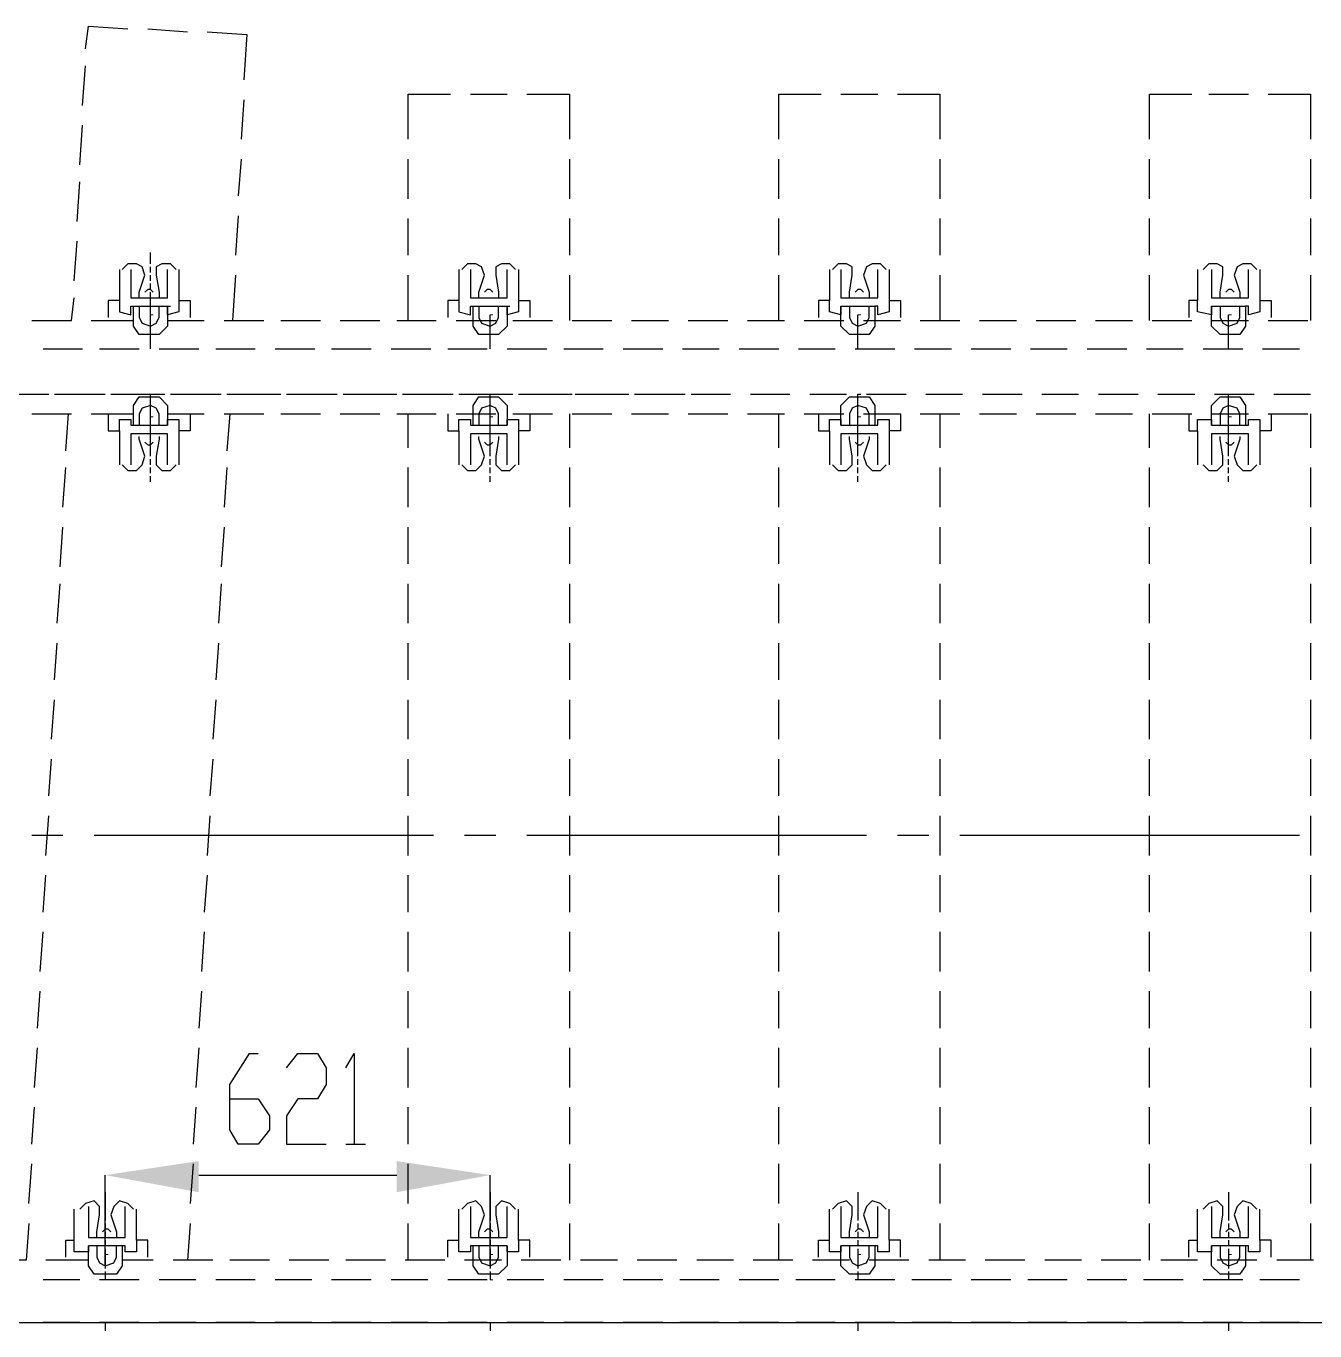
# Model space of a CAD drawing. Header units: millimetres. Extents: x -45 to 90, y -17 to 16.
# Drawn here: x 64.819 to 66.908, y -0.802 to 1.311 of the extents above; entities that cross this region are included whole.
import ezdxf

# ---------------------------------------------------------------- set-up
doc = ezdxf.new("R2010")
doc.units = ezdxf.units.MM
doc.layers.add('PDF_Geometry', color=7, linetype='Continuous')
doc.layers.add('PDF_Solid Fills', color=7, linetype='Continuous')

msp = doc.modelspace()

# ---------------------------------------------------------------- linework, layer by layer
at = {"color": 4}
msp.add_lwpolyline([(58.5713, -0.7885), (68.3996, -0.7885)], dxfattribs=at)
at = {"layer": 'PDF_Geometry', "lineweight": 25}
for points in [[(64.9157, 1.2744), (64.9203, 1.3111), (64.9845, 1.3065)], [(65.0166, 1.3065), (65.0807, 1.3019)], [(65.1128, 1.3019), (65.177, 1.2973), (65.1724, 1.224)], [(64.9109, 1.1827), (64.9157, 1.2469)], [(65.1724, 1.1919), (65.1678, 1.1277)], [(65.4383, 1.1277), (65.4383, 1.201), (65.5071, 1.201)], [(65.5392, 1.201), (65.5986, 1.201)], [(65.6308, 1.201), (65.6996, 1.201), (65.6996, 1.1277)], [(66.0388, 1.1277), (66.0388, 1.201), (66.1076, 1.201)], [(66.1397, 1.201), (66.1993, 1.201)], [(66.2314, 1.201), (66.3001, 1.201), (66.3001, 1.1277)], [(66.6393, 1.1277), (66.6393, 1.201), (66.7081, 1.201)], [(66.7356, 1.201), (66.7998, 1.201)], [(66.8319, 1.201), (66.9006, 1.201), (66.9006, 1.1277)], [(64.9065, 1.0864), (64.9109, 1.1506)], [(65.1678, 1.0956), (65.1633, 1.036)], [(65.4383, 1.0314), (65.4383, 1.0956)], [(65.6996, 1.0956), (65.6996, 1.0314)], [(66.0388, 1.0314), (66.0388, 1.0956)], [(66.3001, 1.0956), (66.3001, 1.0314)], [(66.6393, 1.0314), (66.6393, 1.0956)], [(66.9006, 1.0956), (66.9006, 1.0314)], [(64.902, 0.9948), (64.9065, 1.0589)], [(65.1633, 1.0039), (65.1587, 0.9399)], [(65.4383, 0.9399), (65.4383, 0.9993)], [(65.6996, 0.9993), (65.6996, 0.9399)], [(66.0388, 0.9399), (66.0388, 0.9993)], [(66.3001, 0.9993), (66.3001, 0.9399)], [(66.6393, 0.9399), (66.6393, 0.9993)], [(66.9006, 0.9993), (66.9006, 0.9399)], [(64.8974, 0.8985), (64.902, 0.9627)], [(65.0211, 0.926), (65.0211, 0.9352), (65.0211, 0.9399), (65.0211, 0.9443)], [(64.9707, 0.9168), (64.9707, 0.8664), (64.9524, 0.8664), (64.9524, 0.8389)], [(65.0028, 0.871), (65.0028, 0.8802), (65.012, 0.9077), (65.0074, 0.9214), (64.9982, 0.926), (64.9845, 0.926), (64.9753, 0.9168)], [(64.9891, 0.9168), (64.9891, 0.871), (65.0487, 0.871), (65.0487, 0.9168)], [(65.0211, 0.9122), (65.0211, 0.9214)], [(65.0624, 0.9168), (65.0532, 0.926), (65.0395, 0.926), (65.0303, 0.9214), (65.0303, 0.9077), (65.0349, 0.8802), (65.0349, 0.871)], [(65.067, 0.9168), (65.067, 0.8664), (65.0853, 0.8664), (65.0853, 0.8389)], [(65.5208, 0.9168), (65.5208, 0.8664), (65.5025, 0.8664), (65.5025, 0.8389)], [(65.5529, 0.871), (65.5529, 0.8802), (65.5621, 0.9077), (65.5575, 0.9214), (65.5483, 0.926), (65.5346, 0.926), (65.5254, 0.9168)], [(65.5392, 0.9168), (65.5392, 0.871), (65.5986, 0.871), (65.5986, 0.9168)], [(65.6125, 0.9168), (65.6033, 0.926), (65.5896, 0.926), (65.5804, 0.9214), (65.5804, 0.9077), (65.585, 0.8802), (65.585, 0.871)], [(65.6171, 0.9168), (65.6171, 0.8664), (65.6354, 0.8664), (65.6354, 0.8389)], [(66.1213, 0.9168), (66.1213, 0.8664), (66.103, 0.8664), (66.103, 0.8389)], [(66.1534, 0.871), (66.1534, 0.8802), (66.158, 0.9077), (66.158, 0.9214), (66.1488, 0.926), (66.1351, 0.926), (66.1259, 0.9168)], [(66.1397, 0.9168), (66.1397, 0.871), (66.1993, 0.871), (66.1993, 0.9168)], [(66.213, 0.9168), (66.2038, 0.926), (66.1901, 0.926), (66.1809, 0.9214), (66.1763, 0.9077), (66.1855, 0.8802), (66.1855, 0.871)], [(66.2176, 0.9168), (66.2176, 0.8664), (66.2359, 0.8664), (66.2359, 0.8389)], [(66.7173, 0.9168), (66.7173, 0.8664), (66.7035, 0.8664), (66.7035, 0.8389)], [(66.7539, 0.871), (66.7539, 0.8802), (66.7585, 0.9077), (66.7585, 0.9214), (66.7494, 0.926), (66.7356, 0.926), (66.7264, 0.9168)], [(66.7402, 0.9168), (66.7402, 0.871), (66.7998, 0.871), (66.7998, 0.9168)], [(66.8135, 0.9168), (66.8044, 0.926), (66.7906, 0.926), (66.7814, 0.9214), (66.7769, 0.9077), (66.786, 0.8802), (66.786, 0.871)], [(66.8181, 0.9168), (66.8181, 0.8664), (66.8365, 0.8664), (66.8365, 0.8389)], [(65.0211, 0.8985), (65.0211, 0.9077)], [(65.0211, 0.8847), (65.0211, 0.8939)], [(65.1587, 0.9077), (65.1541, 0.8343)], [(65.4383, 0.8343), (65.4383, 0.9077)], [(65.6996, 0.9077), (65.6996, 0.8343)], [(66.0388, 0.8343), (66.0388, 0.9077)], [(66.3001, 0.9077), (66.3001, 0.8343)], [(66.6393, 0.8343), (66.6393, 0.9077)], [(66.9006, 0.9077), (66.9006, 0.8343)], [(64.8286, 0.8343), (64.8928, 0.8343), (64.8974, 0.871)], [(65.0255, 0.8802), (65.0211, 0.8847), (65.0166, 0.8847), (65.012, 0.8802)], [(65.0211, 0.7885), (65.0211, 0.8022), (65.0211, 0.816), (65.0211, 0.8297), (65.0211, 0.8435), (65.0211, 0.8526), (65.0211, 0.8664), (65.0211, 0.8802)], [(65.5758, 0.8802), (65.5712, 0.8847), (65.5667, 0.8847), (65.5621, 0.8802)], [(66.1763, 0.8802), (66.1716, 0.8847), (66.1672, 0.8847), (66.1626, 0.8802)], [(66.7769, 0.8802), (66.7723, 0.8847), (66.7677, 0.8847), (66.7631, 0.8802)], [(64.9707, 0.8664), (64.9707, 0.8481), (64.9891, 0.8435), (64.9891, 0.8572), (64.9936, 0.8572), (65.0487, 0.8572), (65.0487, 0.8253), (65.0349, 0.8114), (65.0028, 0.8114), (64.9936, 0.8253), (64.9936, 0.8572)], [(65.0028, 0.8572), (65.0028, 0.8389), (65.0074, 0.8297), (65.0211, 0.8253), (65.0303, 0.8297), (65.0349, 0.8389), (65.0349, 0.8572)], [(65.067, 0.8664), (65.067, 0.8481), (65.0487, 0.8435), (65.0487, 0.8572), (65.0532, 0.8572)], [(65.5208, 0.8664), (65.5208, 0.8481), (65.5392, 0.8435), (65.5392, 0.8572), (65.5437, 0.8572), (65.5986, 0.8572), (65.5986, 0.8253), (65.585, 0.8114), (65.5529, 0.8114), (65.5437, 0.8253), (65.5437, 0.8572)], [(65.5529, 0.8572), (65.5529, 0.8389), (65.5575, 0.8297), (65.5712, 0.8253), (65.5804, 0.8297), (65.585, 0.8389), (65.585, 0.8572)], [(65.6171, 0.8664), (65.6171, 0.8481), (65.5986, 0.8435), (65.5986, 0.8572), (65.6033, 0.8572)], [(66.2176, 0.8664), (66.2176, 0.8481), (66.1993, 0.8435), (66.1993, 0.8572), (66.1947, 0.8572), (66.1947, 0.8253), (66.1855, 0.8114), (66.1534, 0.8114), (66.1397, 0.8253), (66.1397, 0.8572), (66.1397, 0.8435), (66.1213, 0.8481), (66.1213, 0.8664)], [(66.1397, 0.8572), (66.1947, 0.8572)], [(66.1534, 0.8572), (66.1534, 0.8389), (66.158, 0.8297), (66.1672, 0.8253), (66.1809, 0.8297), (66.1855, 0.8389), (66.1855, 0.8572)], [(66.8181, 0.8664), (66.8181, 0.8481), (66.7998, 0.8435), (66.7998, 0.8572), (66.7952, 0.8572), (66.7952, 0.8253), (66.786, 0.8114), (66.7539, 0.8114), (66.7402, 0.8253), (66.7402, 0.8572), (66.7402, 0.8435), (66.7173, 0.8481), (66.7173, 0.8664)], [(66.7402, 0.8572), (66.7952, 0.8572)], [(66.7539, 0.8572), (66.7539, 0.8389), (66.7585, 0.8297), (66.7677, 0.8253), (66.7814, 0.8297), (66.786, 0.8389), (66.786, 0.8572)], [(64.9249, 0.8343), (64.9936, 0.8343)], [(65.0487, 0.8343), (65.1082, 0.8343)], [(65.1401, 0.8343), (65.2045, 0.8343)], [(65.232, 0.8343), (65.2962, 0.8343)], [(65.3283, 0.8343), (65.3925, 0.8343)], [(65.42, 0.8343), (65.484, 0.8343)], [(65.5162, 0.8343), (65.5804, 0.8343)], [(65.5712, 0.7885), (65.5712, 0.8022), (65.5712, 0.816), (65.5712, 0.8297), (65.5712, 0.8435)], [(65.6079, 0.8343), (65.6721, 0.8343)], [(65.7042, 0.8343), (65.7684, 0.8343)], [(65.8004, 0.8343), (65.86, 0.8343)], [(65.8921, 0.8343), (65.9563, 0.8343)], [(65.9884, 0.8343), (66.048, 0.8343)], [(66.0801, 0.8343), (66.1443, 0.8343)], [(66.1672, 0.7885), (66.1672, 0.8022), (66.1672, 0.816), (66.1672, 0.8297), (66.1672, 0.8435)], [(66.1763, 0.8343), (66.2359, 0.8343)], [(66.268, 0.8343), (66.3322, 0.8343)], [(66.3643, 0.8343), (66.4239, 0.8343)], [(66.456, 0.8343), (66.5202, 0.8343)], [(66.5522, 0.8343), (66.6118, 0.8343)], [(66.6439, 0.8343), (66.7081, 0.8343)], [(66.7402, 0.8343), (66.7998, 0.8343)], [(66.7677, 0.7885), (66.7677, 0.8022), (66.7677, 0.816), (66.7677, 0.8297), (66.7677, 0.8435)], [(66.8319, 0.8343), (66.8961, 0.8343)], [(64.8469, 0.7885), (64.9109, 0.7885)], [(64.9386, 0.7885), (65.0028, 0.7885)], [(65.0349, 0.7885), (65.0991, 0.7885)], [(65.1266, 0.7885), (65.1908, 0.7885)], [(65.2228, 0.7885), (65.287, 0.7885)], [(65.3145, 0.7885), (65.3787, 0.7885)], [(65.4108, 0.7885), (65.475, 0.7885)], [(65.5025, 0.7885), (65.5667, 0.7885)], [(65.5986, 0.7885), (65.6629, 0.7885)], [(65.6904, 0.7885), (65.7546, 0.7885)], [(65.7867, 0.7885), (65.8509, 0.7885)], [(65.883, 0.7885), (65.9424, 0.7885)], [(65.9746, 0.7885), (66.0388, 0.7885)], [(66.0709, 0.7885), (66.1305, 0.7885)], [(66.1626, 0.7885), (66.2268, 0.7885)], [(66.2589, 0.7885), (66.3185, 0.7885)], [(66.3505, 0.7885), (66.4147, 0.7885)], [(66.4468, 0.7885), (66.5064, 0.7885)], [(66.5385, 0.7885), (66.6027, 0.7885)], [(66.6348, 0.7885), (66.6943, 0.7885)], [(66.7264, 0.7885), (66.7906, 0.7885)], [(66.8227, 0.7885), (66.8823, 0.7885)], [(64.769, 0.7151), (64.8332, 0.7151)], [(64.824, 0.7151), (64.8561, 0.7151)], [(64.8653, 0.7151), (64.9295, 0.7151)], [(64.8699, 0.7151), (64.902, 0.7151)], [(64.9203, 0.7151), (64.9478, 0.7151)], [(64.957, 0.7151), (65.0211, 0.7151), (65.0255, 0.7151)], [(64.9661, 0.7151), (64.9982, 0.7151)], [(64.9707, 0.6555), (64.9707, 0.6739), (64.9891, 0.6739), (64.9891, 0.6647), (64.9936, 0.6647), (64.9936, 0.6968), (65.0028, 0.7107), (65.0349, 0.7107), (65.0487, 0.6968), (65.0487, 0.6647), (65.0487, 0.6739), (65.067, 0.6739), (65.067, 0.6555)], [(65.012, 0.7151), (65.0441, 0.7151)], [(65.0211, 0.6143), (65.0211, 0.6234), (65.0211, 0.628), (65.0211, 0.6372), (65.0211, 0.6418), (65.0211, 0.6509), (65.0211, 0.6555), (65.0211, 0.6647), (65.0211, 0.6693), (65.0211, 0.6784), (65.0211, 0.6876), (65.0211, 0.6922), (65.0211, 0.7014), (65.0211, 0.706), (65.0211, 0.7151)], [(65.0532, 0.7151), (65.1174, 0.7151)], [(65.0578, 0.7151), (65.0899, 0.7151)], [(65.1082, 0.7151), (65.1357, 0.7151)], [(65.1449, 0.7151), (65.2091, 0.7151)], [(65.1541, 0.7151), (65.1862, 0.7151)], [(65.1999, 0.7151), (65.232, 0.7151)], [(65.2412, 0.7151), (65.3054, 0.7151)], [(65.2458, 0.7151), (65.2779, 0.7151)], [(65.2962, 0.7151), (65.3237, 0.7151)], [(65.3329, 0.7151), (65.397, 0.7151)], [(65.342, 0.7151), (65.3741, 0.7151)], [(65.3879, 0.7151), (65.42, 0.7151)], [(65.4291, 0.7151), (65.4933, 0.7151)], [(65.4337, 0.7151), (65.4658, 0.7151)], [(65.484, 0.7151), (65.5116, 0.7151)], [(65.5208, 0.7151), (65.585, 0.7151)], [(65.5208, 0.6555), (65.5208, 0.6739), (65.5392, 0.6739), (65.5392, 0.6647), (65.5437, 0.6647), (65.5437, 0.6968), (65.5529, 0.7107), (65.585, 0.7107), (65.5986, 0.6968), (65.5986, 0.6647), (65.5986, 0.6739), (65.6171, 0.6739), (65.6171, 0.6555)], [(65.53, 0.7151), (65.5621, 0.7151)], [(65.5712, 0.6143), (65.5712, 0.6234), (65.5712, 0.628), (65.5712, 0.6372), (65.5712, 0.6418), (65.5712, 0.6509), (65.5712, 0.6555), (65.5712, 0.6647), (65.5712, 0.6693), (65.5712, 0.6784), (65.5712, 0.6876), (65.5712, 0.6922), (65.5712, 0.7014), (65.5712, 0.706), (65.5712, 0.7151), (65.5758, 0.7151), (65.6079, 0.7151)], [(65.6171, 0.7151), (65.6813, 0.7151)], [(65.6217, 0.7151), (65.6538, 0.7151)], [(65.6721, 0.7151), (65.7042, 0.7151)], [(65.7088, 0.7151), (65.7729, 0.7151)], [(65.7179, 0.7151), (65.75, 0.7151)], [(65.7638, 0.7151), (65.7959, 0.7151)], [(65.805, 0.7151), (65.8692, 0.7151)], [(65.8096, 0.7151), (65.8417, 0.7151)], [(65.86, 0.7151), (65.8875, 0.7151)], [(65.8967, 0.7151), (65.9609, 0.7151)], [(65.993, 0.7151), (66.057, 0.7151)], [(66.0892, 0.7151), (66.1488, 0.7151)], [(66.1213, 0.6555), (66.1213, 0.6739), (66.1397, 0.6739), (66.1397, 0.6647), (66.1397, 0.6968), (66.1534, 0.7107), (66.1855, 0.7107), (66.1947, 0.6968), (66.1947, 0.6647)], [(66.1672, 0.6143), (66.1672, 0.6234), (66.1672, 0.628), (66.1672, 0.6372), (66.1672, 0.6418), (66.1672, 0.6509), (66.1672, 0.6555), (66.1672, 0.6647), (66.1672, 0.6693), (66.1672, 0.6784), (66.1672, 0.6876), (66.1672, 0.6922), (66.1672, 0.7014), (66.1672, 0.706), (66.1672, 0.7151), (66.1716, 0.7151)], [(66.1809, 0.7151), (66.2451, 0.7151)], [(66.2772, 0.7151), (66.3368, 0.7151)], [(66.3689, 0.7151), (66.4331, 0.7151)], [(66.4651, 0.7151), (66.5247, 0.7151)], [(66.5568, 0.7151), (66.621, 0.7151)], [(66.6531, 0.7151), (66.7127, 0.7151)], [(66.7173, 0.6555), (66.7173, 0.6739), (66.7402, 0.6739), (66.7402, 0.6647), (66.7402, 0.6968), (66.7539, 0.7107), (66.786, 0.7107), (66.7952, 0.6968), (66.7952, 0.6647)], [(66.7446, 0.7151), (66.809, 0.7151)], [(66.7677, 0.6143), (66.7677, 0.6234), (66.7677, 0.628), (66.7677, 0.6372), (66.7677, 0.6418), (66.7677, 0.6509), (66.7677, 0.6555), (66.7677, 0.6647), (66.7677, 0.6693), (66.7677, 0.6784), (66.7677, 0.6876), (66.7677, 0.6922), (66.7677, 0.7014), (66.7677, 0.706), (66.7677, 0.7151), (66.7723, 0.7151)], [(66.841, 0.7151), (66.9006, 0.7151)], [(64.8286, 0.683), (64.8928, 0.683)], [(64.8836, 0.6234), (64.8882, 0.683)], [(64.9249, 0.683), (64.9936, 0.683)], [(64.9524, 0.683), (64.9524, 0.6555), (64.9707, 0.6555), (64.9707, 0.6005)], [(65.0349, 0.6647), (65.0349, 0.683), (65.0303, 0.6922), (65.0211, 0.6968), (65.0074, 0.6922), (65.0028, 0.683), (65.0028, 0.6647)], [(65.0487, 0.683), (65.1082, 0.683)], [(65.0853, 0.683), (65.0853, 0.6555), (65.067, 0.6555), (65.067, 0.6005)], [(65.1401, 0.683), (65.2045, 0.683)], [(65.1495, 0.683), (65.1449, 0.6234)], [(65.232, 0.683), (65.2962, 0.683)], [(65.3283, 0.683), (65.3925, 0.683)], [(65.42, 0.683), (65.484, 0.683)], [(65.4383, 0.628), (65.4383, 0.683)], [(65.5025, 0.683), (65.5025, 0.6555), (65.5208, 0.6555), (65.5208, 0.6005)], [(65.5162, 0.683), (65.5804, 0.683)], [(65.585, 0.6647), (65.585, 0.683), (65.5804, 0.6922), (65.5712, 0.6968), (65.5575, 0.6922), (65.5529, 0.683), (65.5529, 0.6647)], [(65.6079, 0.683), (65.6721, 0.683)], [(65.6354, 0.683), (65.6354, 0.6555), (65.6171, 0.6555), (65.6171, 0.6005)], [(65.6996, 0.683), (65.6996, 0.628)], [(65.7042, 0.683), (65.7684, 0.683)], [(65.8004, 0.683), (65.86, 0.683)], [(65.8921, 0.683), (65.9563, 0.683)], [(65.9884, 0.683), (66.048, 0.683)], [(66.0388, 0.628), (66.0388, 0.683)], [(66.0801, 0.683), (66.1443, 0.683)], [(66.103, 0.683), (66.103, 0.6555), (66.1213, 0.6555), (66.1213, 0.6005)], [(66.1855, 0.6647), (66.1855, 0.683), (66.1809, 0.6922), (66.1672, 0.6968), (66.158, 0.6922), (66.1534, 0.683), (66.1534, 0.6647)], [(66.1763, 0.683), (66.2359, 0.683), (66.2359, 0.6555), (66.2176, 0.6555), (66.2176, 0.6005)], [(66.268, 0.683), (66.3322, 0.683)], [(66.3001, 0.683), (66.3001, 0.628)], [(66.3643, 0.683), (66.4239, 0.683)], [(66.456, 0.683), (66.5202, 0.683)], [(66.5522, 0.683), (66.6118, 0.683)], [(66.6393, 0.628), (66.6393, 0.683)], [(66.6439, 0.683), (66.7081, 0.683)], [(66.7035, 0.683), (66.7035, 0.6555), (66.7173, 0.6555), (66.7173, 0.6005)], [(66.7402, 0.683), (66.7998, 0.683)], [(66.786, 0.6647), (66.786, 0.683), (66.7814, 0.6922), (66.7677, 0.6968), (66.7585, 0.6922), (66.7539, 0.683), (66.7539, 0.6647)], [(66.8365, 0.683), (66.8365, 0.6555), (66.8181, 0.6555), (66.8181, 0.6005)], [(66.8319, 0.683), (66.8961, 0.683)], [(66.9006, 0.683), (66.9006, 0.628)], [(64.9936, 0.6647), (65.0487, 0.6647)], [(65.5437, 0.6647), (65.5986, 0.6647)], [(66.1397, 0.6647), (66.1947, 0.6647), (66.1993, 0.6647), (66.1993, 0.6739), (66.2176, 0.6739), (66.2176, 0.6555)], [(66.7402, 0.6647), (66.7952, 0.6647), (66.7998, 0.6647), (66.7998, 0.6739), (66.8181, 0.6739), (66.8181, 0.6555)], [(64.9753, 0.6005), (64.9845, 0.5914), (64.9982, 0.5914), (65.0074, 0.6005), (65.012, 0.6143), (65.0028, 0.6418), (65.0028, 0.6464)], [(65.0487, 0.6005), (65.0487, 0.6509), (64.9891, 0.6509), (64.9891, 0.6005)], [(65.012, 0.6372), (65.0166, 0.6326), (65.0211, 0.6326), (65.0255, 0.6372)], [(65.0349, 0.6464), (65.0349, 0.6418), (65.0303, 0.6143), (65.0303, 0.6005), (65.0395, 0.5914), (65.0532, 0.5914), (65.0624, 0.6005)], [(65.5254, 0.6005), (65.5346, 0.5914), (65.5483, 0.5914), (65.5575, 0.6005), (65.5621, 0.6143), (65.5529, 0.6418), (65.5529, 0.6464)], [(65.5986, 0.6005), (65.5986, 0.6509), (65.5392, 0.6509), (65.5392, 0.6005)], [(65.5621, 0.6372), (65.5667, 0.6326), (65.5712, 0.6326), (65.5758, 0.6372)], [(65.585, 0.6464), (65.585, 0.6418), (65.5804, 0.6143), (65.5804, 0.6005), (65.5896, 0.5914), (65.6033, 0.5914), (65.6125, 0.6005)], [(66.1259, 0.6005), (66.1351, 0.5914), (66.1488, 0.5914), (66.158, 0.6005), (66.158, 0.6143), (66.1534, 0.6418), (66.1534, 0.6464)], [(66.1993, 0.6005), (66.1993, 0.6509), (66.1397, 0.6509), (66.1397, 0.6005)], [(66.1626, 0.6372), (66.1672, 0.6326), (66.1716, 0.6326), (66.1763, 0.6372)], [(66.1855, 0.6464), (66.1855, 0.6418), (66.1763, 0.6143), (66.1809, 0.6005), (66.1901, 0.5914), (66.2038, 0.5914), (66.213, 0.6005)], [(66.7264, 0.6005), (66.7356, 0.5914), (66.7494, 0.5914), (66.7585, 0.6005), (66.7585, 0.6143), (66.7539, 0.6418), (66.7539, 0.6464)], [(66.7998, 0.6005), (66.7998, 0.6509), (66.7402, 0.6509), (66.7402, 0.6005)], [(66.7631, 0.6372), (66.7677, 0.6326), (66.7723, 0.6326), (66.7769, 0.6372)], [(66.786, 0.6464), (66.786, 0.6418), (66.7769, 0.6143), (66.7814, 0.6005), (66.7906, 0.5914), (66.8044, 0.5914), (66.8135, 0.6005)], [(64.879, 0.5318), (64.8836, 0.5961)], [(65.0211, 0.6005), (65.0211, 0.6097)], [(65.0211, 0.5868), (65.0211, 0.5961)], [(65.1449, 0.5961), (65.1401, 0.5318)], [(65.4383, 0.5318), (65.4383, 0.5961)], [(65.5712, 0.6005), (65.5712, 0.6097)], [(65.5712, 0.5868), (65.5712, 0.5961)], [(65.6996, 0.5961), (65.6996, 0.5318)], [(66.0388, 0.5318), (66.0388, 0.5961)], [(66.1672, 0.6005), (66.1672, 0.6097)], [(66.1672, 0.5868), (66.1672, 0.5961)], [(66.3001, 0.5961), (66.3001, 0.5318)], [(66.6393, 0.5318), (66.6393, 0.5961)], [(66.7677, 0.6005), (66.7677, 0.6097)], [(66.7677, 0.5868), (66.7677, 0.5961)], [(66.9006, 0.5961), (66.9006, 0.5318)], [(65.0211, 0.573), (65.0211, 0.5822)], [(65.5712, 0.573), (65.5712, 0.5822)], [(66.1672, 0.573), (66.1672, 0.5822)], [(66.7677, 0.573), (66.7677, 0.5822)], [(64.8745, 0.4355), (64.879, 0.4997)], [(65.1401, 0.4997), (65.1357, 0.4355)], [(65.4383, 0.4401), (65.4383, 0.4997)], [(65.6996, 0.4997), (65.6996, 0.4401)], [(66.0388, 0.4401), (66.0388, 0.4997)], [(66.3001, 0.4997), (66.3001, 0.4401)], [(66.6393, 0.4401), (66.6393, 0.4997)], [(66.9006, 0.4997), (66.9006, 0.4401)], [(64.8699, 0.3438), (64.8745, 0.408)], [(65.1357, 0.408), (65.1312, 0.3438)], [(65.4383, 0.3438), (65.4383, 0.408)], [(65.6996, 0.408), (65.6996, 0.3438)], [(66.0388, 0.3438), (66.0388, 0.408)], [(66.3001, 0.408), (66.3001, 0.3438)], [(66.6393, 0.3438), (66.6393, 0.408)], [(66.9006, 0.408), (66.9006, 0.3438)], [(64.8653, 0.2523), (64.8699, 0.3117)], [(65.1312, 0.3117), (65.1266, 0.2523)], [(65.4383, 0.2523), (65.4383, 0.3117)], [(65.6996, 0.3117), (65.6996, 0.2523)], [(66.0388, 0.2523), (66.0388, 0.3117)], [(66.3001, 0.3117), (66.3001, 0.2523)], [(66.6393, 0.2523), (66.6393, 0.3117)], [(66.9006, 0.3117), (66.9006, 0.2523)], [(64.8607, 0.1559), (64.8653, 0.22)], [(65.1266, 0.22), (65.122, 0.1559)], [(65.4383, 0.1559), (65.4383, 0.22)], [(65.6996, 0.22), (65.6996, 0.1559)], [(66.0388, 0.1559), (66.0388, 0.22)], [(66.3001, 0.22), (66.3001, 0.1559)], [(66.6393, 0.1559), (66.6393, 0.22)], [(66.9006, 0.22), (66.9006, 0.1559)], [(64.8561, 0.0642), (64.8607, 0.1238)], [(65.122, 0.1238), (65.1174, 0.0642)], [(65.4383, 0.0642), (65.4383, 0.1238)], [(65.6996, 0.1238), (65.6996, 0.0642)], [(66.0388, 0.0642), (66.0388, 0.1238)], [(66.3001, 0.1238), (66.3001, 0.0642)], [(66.6393, 0.0642), (66.6393, 0.1238)], [(66.9006, 0.1238), (66.9006, 0.0642)], [(64.8515, -0.0321), (64.8561, 0.0321)], [(65.1174, 0.0321), (65.1128, -0.0321)], [(65.4383, -0.0321), (65.4383, 0.0321)], [(65.6996, 0.0321), (65.6996, -0.0321)], [(66.0388, -0.0321), (66.0388, 0.0321)], [(66.3001, 0.0321), (66.3001, -0.0321)], [(66.6393, -0.0321), (66.6393, 0.0321)], [(66.9006, 0.0321), (66.9006, -0.0321)], [(64.879, 0), (64.8286, 0)], [(65.4796, 0), (64.9295, 0)], [(65.5804, 0), (65.53, 0)], [(66.1809, 0), (65.6308, 0)], [(66.2818, 0), (66.2314, 0)], [(66.8823, 0), (66.3322, 0)], [(64.8469, -0.1238), (64.8515, -0.0642)], [(65.1128, -0.0642), (65.1082, -0.1238)], [(65.4383, -0.1238), (65.4383, -0.0642)], [(65.6996, -0.0642), (65.6996, -0.1238)], [(66.0388, -0.1238), (66.0388, -0.0642)], [(66.3001, -0.0642), (66.3001, -0.1238)], [(66.6393, -0.1238), (66.6393, -0.0642)], [(66.9006, -0.0642), (66.9006, -0.1238)], [(64.8424, -0.22), (64.8469, -0.1559)], [(65.1082, -0.1559), (65.1037, -0.22)], [(65.4383, -0.22), (65.4383, -0.1559)], [(65.6996, -0.1559), (65.6996, -0.22)], [(66.0388, -0.22), (66.0388, -0.1559)], [(66.3001, -0.1559), (66.3001, -0.22)], [(66.6393, -0.22), (66.6393, -0.1559)], [(66.9006, -0.1559), (66.9006, -0.22)], [(64.8378, -0.3117), (64.8424, -0.2521)], [(65.1037, -0.2521), (65.0991, -0.3117)], [(65.4383, -0.3117), (65.4383, -0.2521)], [(65.6996, -0.2521), (65.6996, -0.3117)], [(66.0388, -0.3117), (66.0388, -0.2521)], [(66.3001, -0.2521), (66.3001, -0.3117)], [(66.6393, -0.3117), (66.6393, -0.2521)], [(66.9006, -0.2521), (66.9006, -0.3117)], [(64.8332, -0.408), (64.8378, -0.3438)], [(65.0991, -0.3438), (65.0945, -0.408)], [(65.1495, -0.4263), (65.1953, -0.4263), (65.2137, -0.4538), (65.2137, -0.4767), (65.1953, -0.4997), (65.1633, -0.4997), (65.1495, -0.4767), (65.1495, -0.4034), (65.1816, -0.353), (65.1953, -0.353)], [(65.2412, -0.3759), (65.2595, -0.353), (65.2916, -0.353), (65.3054, -0.3759), (65.3054, -0.4034), (65.2916, -0.4263), (65.2595, -0.4263), (65.2412, -0.4538), (65.2412, -0.4997), (65.3054, -0.4997)], [(65.3375, -0.3759), (65.3512, -0.353), (65.3512, -0.4997)], [(65.4383, -0.408), (65.4383, -0.3438)], [(65.6996, -0.3438), (65.6996, -0.408)], [(66.0388, -0.408), (66.0388, -0.3438)], [(66.3001, -0.3438), (66.3001, -0.408)], [(66.6393, -0.408), (66.6393, -0.3438)], [(66.9006, -0.3438), (66.9006, -0.408)], [(64.8286, -0.4997), (64.8332, -0.4401)], [(65.0945, -0.4401), (65.0899, -0.4997)], [(65.4383, -0.4997), (65.4383, -0.4401)], [(65.6996, -0.4401), (65.6996, -0.4997)], [(66.0388, -0.4997), (66.0388, -0.4401)], [(66.3001, -0.4401), (66.3001, -0.4997)], [(66.6393, -0.4997), (66.6393, -0.4401)], [(66.9006, -0.4401), (66.9006, -0.4997)], [(65.3375, -0.4997), (65.3693, -0.4997)], [(64.824, -0.5959), (64.8286, -0.5318)], [(65.0899, -0.5318), (65.0853, -0.5959)], [(65.4383, -0.5959), (65.4383, -0.5318)], [(65.6996, -0.5318), (65.6996, -0.5959)], [(66.0388, -0.5959), (66.0388, -0.5318)], [(66.3001, -0.5318), (66.3001, -0.5959)], [(66.6393, -0.5959), (66.6393, -0.5318)], [(66.9006, -0.5318), (66.9006, -0.5959)], [(64.9478, -0.6968), (64.9478, -0.5499)], [(65.0991, -0.5499), (65.42, -0.5499)], [(65.5712, -0.6968), (65.5712, -0.5499)], [(64.934, -0.6509), (64.934, -0.6418), (64.9386, -0.6143), (64.9386, -0.6005), (64.9295, -0.5914), (64.9157, -0.5959), (64.9065, -0.6051)], [(64.9478, -0.5776), (64.9478, -0.5822), (64.9478, -0.5868), (64.9478, -0.5959), (64.9478, -0.6005), (64.9478, -0.6097), (64.9478, -0.6143), (64.9478, -0.6234)], [(64.9936, -0.6051), (64.9845, -0.5959), (64.9707, -0.5914), (64.9616, -0.6005), (64.957, -0.6143), (64.9661, -0.6418), (64.9661, -0.6509)], [(65.5529, -0.6509), (65.5529, -0.6418), (65.5621, -0.6143), (65.5575, -0.6005), (65.5483, -0.5914), (65.5346, -0.5959), (65.5254, -0.6051)], [(65.5712, -0.5776), (65.5712, -0.5822), (65.5712, -0.5868), (65.5712, -0.5959), (65.5712, -0.6005), (65.5712, -0.6097), (65.5712, -0.6143), (65.5712, -0.6234)], [(65.6125, -0.6051), (65.6033, -0.5959), (65.5896, -0.5914), (65.5804, -0.6005), (65.5804, -0.6143), (65.585, -0.6418), (65.585, -0.6509)], [(66.1534, -0.6509), (66.1534, -0.6418), (66.158, -0.6143), (66.158, -0.6005), (66.1488, -0.5914), (66.1351, -0.5959), (66.1259, -0.6051)], [(66.1672, -0.5776), (66.1672, -0.5822), (66.1672, -0.5868), (66.1672, -0.5959), (66.1672, -0.6005), (66.1672, -0.6097), (66.1672, -0.6143), (66.1672, -0.6234)], [(66.213, -0.6051), (66.2038, -0.5959), (66.1901, -0.5914), (66.1809, -0.6005), (66.1763, -0.6143), (66.1855, -0.6418), (66.1855, -0.6509)], [(66.7539, -0.6509), (66.7539, -0.6418), (66.7585, -0.6143), (66.7585, -0.6005), (66.7494, -0.5914), (66.7356, -0.5959), (66.7264, -0.6051)], [(66.7677, -0.5776), (66.7677, -0.5822), (66.7677, -0.5868), (66.7677, -0.5959), (66.7677, -0.6005), (66.7677, -0.6097), (66.7677, -0.6143), (66.7677, -0.6234)], [(66.8135, -0.6051), (66.8044, -0.5959), (66.7906, -0.5914), (66.7814, -0.6005), (66.7769, -0.6143), (66.786, -0.6418), (66.786, -0.6509)], [(64.8836, -0.683), (64.8836, -0.6555), (64.8974, -0.6555), (64.8974, -0.6051)], [(64.9203, -0.6005), (64.9203, -0.6509), (64.9799, -0.6509), (64.9799, -0.6005)], [(65.0166, -0.683), (65.0166, -0.6555), (64.9982, -0.6555), (64.9982, -0.6051)], [(65.5025, -0.683), (65.5025, -0.6555), (65.5208, -0.6555), (65.5208, -0.6051)], [(65.5392, -0.6005), (65.5392, -0.6509), (65.5986, -0.6509), (65.5986, -0.6005)], [(65.6354, -0.683), (65.6354, -0.6555), (65.6171, -0.6555), (65.6171, -0.6051)], [(66.103, -0.683), (66.103, -0.6555), (66.1213, -0.6555), (66.1213, -0.6051)], [(66.1397, -0.6005), (66.1397, -0.6509), (66.1993, -0.6509), (66.1993, -0.6005)], [(66.2359, -0.683), (66.2359, -0.6555), (66.2176, -0.6555), (66.2176, -0.6051)], [(66.7035, -0.683), (66.7035, -0.6555), (66.7173, -0.6555), (66.7173, -0.6051)], [(66.7402, -0.6005), (66.7402, -0.6509), (66.7998, -0.6509), (66.7998, -0.6005)], [(66.8365, -0.683), (66.8365, -0.6555), (66.8181, -0.6555), (66.8181, -0.6051)], [(64.824, -0.628), (64.8194, -0.6876), (64.7599, -0.6876)], [(64.9478, -0.628), (64.9478, -0.6372)], [(65.0853, -0.628), (65.0807, -0.6876)], [(65.4383, -0.6876), (65.4383, -0.628)], [(65.5712, -0.628), (65.5712, -0.6372)], [(65.6996, -0.628), (65.6996, -0.6876)], [(66.0388, -0.6876), (66.0388, -0.628)], [(66.1672, -0.628), (66.1672, -0.6372)], [(66.3001, -0.628), (66.3001, -0.6876)], [(66.6393, -0.6876), (66.6393, -0.628)], [(66.7677, -0.628), (66.7677, -0.6372)], [(66.9006, -0.628), (66.9006, -0.6876)], [(64.957, -0.6418), (64.9524, -0.6372), (64.9478, -0.6372), (64.9432, -0.6418)], [(64.9478, -0.6418), (64.9478, -0.6509)], [(65.5758, -0.6418), (65.5712, -0.6372), (65.5667, -0.6372), (65.5621, -0.6418)], [(65.5712, -0.6418), (65.5712, -0.6509)], [(66.1763, -0.6418), (66.1716, -0.6372), (66.1672, -0.6372), (66.1626, -0.6418)], [(66.1672, -0.6418), (66.1672, -0.6509)], [(66.7769, -0.6418), (66.7723, -0.6372), (66.7677, -0.6372), (66.7631, -0.6418)], [(66.7677, -0.6418), (66.7677, -0.6509)], [(64.9982, -0.6555), (64.9982, -0.6739), (64.9799, -0.6739), (64.9799, -0.6645), (64.9753, -0.6645), (64.9753, -0.6968), (64.9661, -0.7105), (64.9295, -0.7105), (64.9203, -0.6968), (64.9203, -0.6645), (64.9203, -0.6739), (64.8974, -0.6739), (64.8974, -0.6555)], [(64.9753, -0.6645), (64.9203, -0.6645)], [(64.934, -0.6645), (64.934, -0.683), (64.9386, -0.6922), (64.9478, -0.6968), (64.9616, -0.6922), (64.9661, -0.683), (64.9661, -0.6645)], [(64.9478, -0.6555), (64.9478, -0.6645)], [(64.9478, -0.6693), (64.9478, -0.6784), (64.9478, -0.6876), (64.9478, -0.6922), (64.9478, -0.7014)], [(65.5986, -0.6645), (65.5437, -0.6645), (65.5392, -0.6645), (65.5392, -0.6739), (65.5208, -0.6739), (65.5208, -0.6555)], [(65.6171, -0.6555), (65.6171, -0.6739), (65.5986, -0.6739), (65.5986, -0.6645), (65.5986, -0.6968), (65.585, -0.7105), (65.5529, -0.7105), (65.5437, -0.6968), (65.5437, -0.6645)], [(65.5529, -0.6645), (65.5529, -0.683), (65.5575, -0.6922), (65.5712, -0.6968), (65.5804, -0.6922), (65.585, -0.683), (65.585, -0.6645)], [(65.5712, -0.6555), (65.5712, -0.6645)], [(65.5712, -0.6693), (65.5712, -0.6784), (65.5712, -0.6876), (65.5712, -0.6922), (65.5712, -0.7014)], [(66.2176, -0.6555), (66.2176, -0.6739), (66.1993, -0.6739), (66.1993, -0.6645), (66.1947, -0.6645), (66.1947, -0.6968), (66.1855, -0.7105), (66.1534, -0.7105), (66.1397, -0.6968), (66.1397, -0.6645), (66.1397, -0.6739), (66.1213, -0.6739), (66.1213, -0.6555)], [(66.1947, -0.6645), (66.1397, -0.6645)], [(66.1534, -0.6645), (66.1534, -0.683), (66.158, -0.6922), (66.1672, -0.6968), (66.1809, -0.6922), (66.1855, -0.683), (66.1855, -0.6645)], [(66.1672, -0.6555), (66.1672, -0.6645)], [(66.1672, -0.6693), (66.1672, -0.6784), (66.1672, -0.6876), (66.1672, -0.6922), (66.1672, -0.7014)], [(66.8181, -0.6555), (66.8181, -0.6739), (66.7998, -0.6739), (66.7998, -0.6645), (66.7952, -0.6645), (66.7952, -0.6968), (66.786, -0.7105), (66.7539, -0.7105), (66.7402, -0.6968), (66.7402, -0.6645), (66.7402, -0.6739), (66.7173, -0.6739), (66.7173, -0.6555)], [(66.7952, -0.6645), (66.7402, -0.6645)], [(66.7539, -0.6645), (66.7539, -0.683), (66.7585, -0.6922), (66.7677, -0.6968), (66.7814, -0.6922), (66.786, -0.683), (66.786, -0.6645)], [(66.7677, -0.6555), (66.7677, -0.6645)], [(66.7677, -0.6693), (66.7677, -0.6784), (66.7677, -0.6876), (66.7677, -0.6922), (66.7677, -0.7014)], [(64.9203, -0.6876), (64.8515, -0.6876)], [(65.0255, -0.6876), (64.9753, -0.6876)], [(65.122, -0.6876), (65.0578, -0.6876)], [(65.2137, -0.6876), (65.1495, -0.6876)], [(65.3099, -0.6876), (65.2458, -0.6876)], [(65.4016, -0.6876), (65.3375, -0.6876)], [(65.4979, -0.6876), (65.4337, -0.6876)], [(65.5896, -0.6876), (65.53, -0.6876)], [(65.6858, -0.6876), (65.6217, -0.6876)], [(65.7775, -0.6876), (65.7179, -0.6876)], [(65.8738, -0.6876), (65.8096, -0.6876)], [(65.9655, -0.6876), (65.9059, -0.6876)], [(66.0617, -0.6876), (65.9976, -0.6876)], [(66.1534, -0.6876), (66.0938, -0.6876)], [(66.2497, -0.6876), (66.1855, -0.6876)], [(66.3414, -0.6876), (66.2818, -0.6876)], [(66.4376, -0.6876), (66.3735, -0.6876)], [(66.5293, -0.6876), (66.4697, -0.6876)], [(66.6256, -0.6876), (66.5614, -0.6876)], [(66.7173, -0.6876), (66.6577, -0.6876)], [(66.8135, -0.6876), (66.7494, -0.6876)], [(66.9052, -0.6876), (66.8456, -0.6876)], [(64.9478, -0.706), (64.9478, -0.7197)], [(65.5712, -0.706), (65.5712, -0.7197)], [(66.1672, -0.706), (66.1672, -0.7197)], [(66.7677, -0.706), (66.7677, -0.7197)], [(64.9065, -0.7197), (64.8469, -0.7197)], [(65.0028, -0.7197), (64.9386, -0.7197)], [(65.0945, -0.7197), (65.0349, -0.7197)], [(65.1908, -0.7197), (65.1266, -0.7197)], [(65.2824, -0.7197), (65.2228, -0.7197)], [(65.3787, -0.7197), (65.3145, -0.7197)], [(65.4704, -0.7197), (65.4108, -0.7197)], [(65.5667, -0.7197), (65.5025, -0.7197)], [(65.6583, -0.7197), (65.5986, -0.7197)], [(65.7546, -0.7197), (65.6904, -0.7197)], [(65.8509, -0.7197), (65.7867, -0.7197)], [(65.9424, -0.7197), (65.8784, -0.7197)], [(66.0388, -0.7197), (65.9746, -0.7197)], [(66.1305, -0.7197), (66.0663, -0.7197)], [(66.2268, -0.7197), (66.1626, -0.7197)], [(66.3185, -0.7197), (66.2543, -0.7197)], [(66.4147, -0.7197), (66.3505, -0.7197)], [(66.5064, -0.7197), (66.4422, -0.7197)], [(66.6027, -0.7197), (66.5385, -0.7197)], [(66.6943, -0.7197), (66.63, -0.7197)], [(66.7906, -0.7197), (66.7264, -0.7197)], [(66.8823, -0.7197), (66.8181, -0.7197)], [(64.9065, -0.7885), (64.8469, -0.7885)], [(65.0028, -0.7885), (64.9386, -0.7885)], [(64.9478, -0.7885), (64.9478, -0.8022)], [(65.0945, -0.7885), (65.0349, -0.7885)], [(65.1908, -0.7885), (65.1266, -0.7885)], [(65.2824, -0.7885), (65.2228, -0.7885)], [(65.3787, -0.7885), (65.3145, -0.7885)], [(65.4704, -0.7885), (65.4108, -0.7885)], [(65.5667, -0.7885), (65.5025, -0.7885)], [(65.5712, -0.7885), (65.5712, -0.8022)], [(65.6583, -0.7885), (65.5986, -0.7885)], [(65.7546, -0.7885), (65.6904, -0.7885)], [(65.8509, -0.7885), (65.7867, -0.7885)], [(65.9424, -0.7885), (65.8784, -0.7885)], [(66.0388, -0.7885), (65.9746, -0.7885)], [(66.1305, -0.7885), (66.0663, -0.7885)], [(66.2268, -0.7885), (66.1626, -0.7885)], [(66.1672, -0.7885), (66.1672, -0.8022)], [(66.3185, -0.7885), (66.2543, -0.7885)], [(66.4147, -0.7885), (66.3505, -0.7885)], [(66.5064, -0.7885), (66.4422, -0.7885)], [(66.6027, -0.7885), (66.5385, -0.7885)], [(66.6943, -0.7885), (66.63, -0.7885)], [(66.7906, -0.7885), (66.7264, -0.7885)], [(66.7677, -0.7885), (66.7677, -0.8022)], [(66.8823, -0.7885), (66.8181, -0.7885)]]:
    msp.add_lwpolyline(points, dxfattribs=at)
at = {"layer": 'PDF_Geometry', "lineweight": 9}
for points in [[(65.0211, 0.8435), (65.0255, 0.8435)], [(65.5712, 0.8435), (65.5758, 0.8435)], [(66.1672, 0.8435), (66.1716, 0.8435)], [(66.7677, 0.8435), (66.7723, 0.8435)], [(65.0211, 0.7151), (65.0255, 0.7151)], [(65.5712, 0.7151), (65.5758, 0.7151)], [(66.1672, 0.7151), (66.1716, 0.7151)], [(66.7677, 0.7151), (66.7723, 0.7151)], [(65.0211, 0.6784), (65.0255, 0.6784)], [(65.5712, 0.6784), (65.5758, 0.6784)], [(66.1672, 0.6784), (66.1716, 0.6784)], [(66.7677, 0.6784), (66.7723, 0.6784)], [(64.9478, -0.6784), (64.9524, -0.6784)], [(65.5712, -0.6784), (65.5758, -0.6784)], [(66.1672, -0.6784), (66.1716, -0.6784)], [(66.7677, -0.6784), (66.7723, -0.6784)], [(64.9478, -0.7197), (64.9524, -0.7197)], [(65.5712, -0.7197), (65.5758, -0.7197)], [(66.1672, -0.7197), (66.1716, -0.7197)], [(66.7677, -0.7197), (66.7723, -0.7197)]]:
    msp.add_lwpolyline(points, dxfattribs=at)
at = {"layer": 'PDF_Solid Fills', "transparency": 33554559}
for points in [[(65.0991, -0.5272), (65.0991, -0.5776), (64.9478, -0.5499)], [(65.42, -0.5272), (65.42, -0.5776), (65.5712, -0.5499)]]:
    msp.add_solid(points, dxfattribs=at)

doc.saveas('drawing.dxf')
